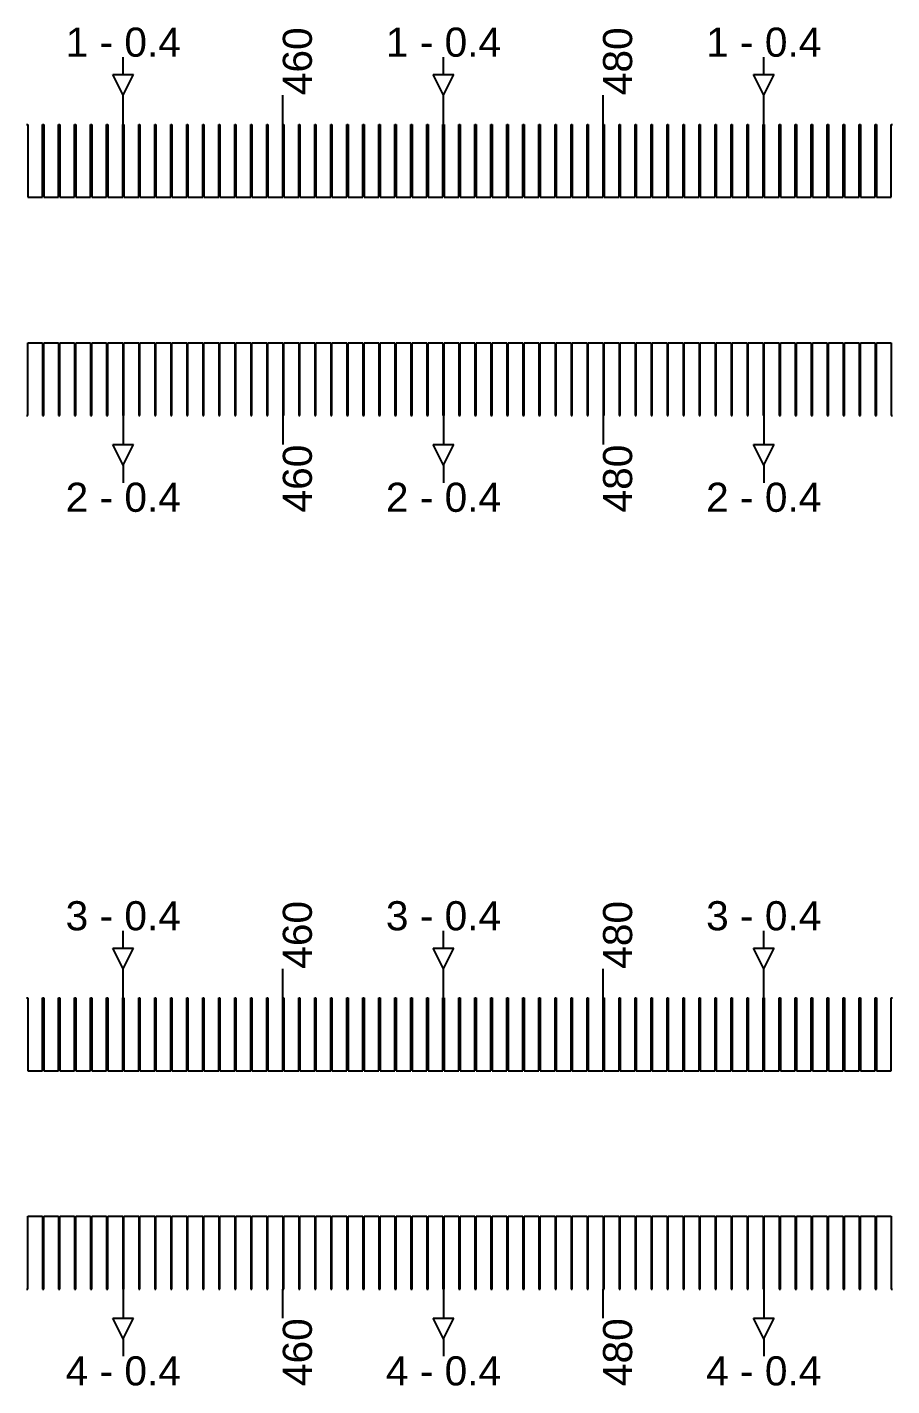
# Model space of a CAD drawing. Extents: x -119394 to 128420, y 74496 to 185496.
# Drawn here: x 40572.5 to 40869.5, y 112862.7 to 113329.2 of the extents above; entities that cross this region are included whole.
import ezdxf

# ---------------------------------------------------------------- set-up
doc = ezdxf.new("R2010")
doc.units = 13
doc.layers.add('CL - Label-1', color=120, linetype='Continuous')
doc.layers.add('CL - Label-2', color=132, linetype='Continuous')
doc.layers.add('CL - Sub-Micro', color=7, linetype='Continuous', true_color=0x47d1ff)
doc.styles.get("Standard").update_dxf_attribs({"font": 'arial.ttf'})

msp = doc.modelspace()

# ---------------------------------------------------------------- linework, layer by layer
for p, q in [((40605.49, 113312.94), (40605.49, 113318.94)), ((40715.49, 113312.94), (40715.49, 113318.94)), ((40825.49, 113312.94), (40825.49, 113318.94)), ((40605.49, 113295.86), (40605.49, 113305.86)), ((40660.29, 113295.86), (40660.29, 113305.86)), ((40715.49, 113295.86), (40715.49, 113305.86)), ((40770.29, 113295.86), (40770.29, 113305.86)), ((40825.49, 113295.86), (40825.49, 113305.86)), ((40605.49, 113195.86), (40605.49, 113185.86)), ((40660.29, 113195.86), (40660.29, 113185.86)), ((40715.49, 113195.86), (40715.49, 113185.86)), ((40770.29, 113195.86), (40770.29, 113185.86)), ((40825.49, 113195.86), (40825.49, 113185.86)), ((40605.49, 113178.79), (40605.49, 113172.79)), ((40715.49, 113178.79), (40715.49, 113172.79)), ((40825.49, 113178.79), (40825.49, 113172.79)), ((40605.49, 113012.94), (40605.49, 113018.94)), ((40715.49, 113012.94), (40715.49, 113018.94)), ((40825.49, 113012.94), (40825.49, 113018.94)), ((40605.49, 112995.86), (40605.49, 113005.86)), ((40660.29, 112995.86), (40660.29, 113005.86)), ((40715.49, 112995.86), (40715.49, 113005.86)), ((40770.29, 112995.86), (40770.29, 113005.86)), ((40825.49, 112995.86), (40825.49, 113005.86)), ((40605.49, 112895.86), (40605.49, 112885.86)), ((40660.29, 112885.86), (40660.29, 112895.86)), ((40715.49, 112895.86), (40715.49, 112885.86)), ((40770.29, 112885.86), (40770.29, 112895.86)), ((40825.49, 112895.86), (40825.49, 112885.86)), ((40605.49, 112878.79), (40605.49, 112872.79)), ((40715.49, 112878.79), (40715.49, 112872.79)), ((40825.49, 112878.79), (40825.49, 112872.79))]:
    msp.add_line(p, q)
at = {"layer": 'CL - Label-2'}
for p, q in [((40605.49, 113305.86), (40601.95, 113312.96)), ((40601.95, 113312.96), (40609.02, 113312.96)), ((40605.49, 113305.86), (40609.02, 113312.96)), ((40715.49, 113305.86), (40711.95, 113312.96)), ((40711.95, 113312.96), (40719.02, 113312.96)), ((40715.49, 113305.86), (40719.02, 113312.96)), ((40825.49, 113305.86), (40821.95, 113312.96)), ((40821.95, 113312.96), (40829.02, 113312.96)), ((40825.49, 113305.86), (40829.02, 113312.96)), ((40605.49, 113178.79), (40601.95, 113185.89)), ((40601.95, 113185.89), (40609.02, 113185.89)), ((40605.49, 113178.79), (40609.02, 113185.89)), ((40715.49, 113178.79), (40711.95, 113185.89)), ((40711.95, 113185.89), (40719.02, 113185.89)), ((40715.49, 113178.79), (40719.02, 113185.89)), ((40825.49, 113178.79), (40821.95, 113185.89)), ((40821.95, 113185.89), (40829.02, 113185.89)), ((40825.49, 113178.79), (40829.02, 113185.89)), ((40605.49, 113005.86), (40601.95, 113012.96)), ((40601.95, 113012.96), (40609.02, 113012.96)), ((40605.49, 113005.86), (40609.02, 113012.96)), ((40715.49, 113005.86), (40711.95, 113012.96)), ((40711.95, 113012.96), (40719.02, 113012.96)), ((40715.49, 113005.86), (40719.02, 113012.96)), ((40825.49, 113005.86), (40821.95, 113012.96)), ((40821.95, 113012.96), (40829.02, 113012.96)), ((40825.49, 113005.86), (40829.02, 113012.96)), ((40605.49, 112878.79), (40601.95, 112885.89)), ((40601.95, 112885.89), (40609.02, 112885.89)), ((40605.49, 112878.79), (40609.02, 112885.89)), ((40715.49, 112878.79), (40711.95, 112885.89)), ((40711.95, 112885.89), (40719.02, 112885.89)), ((40715.49, 112878.79), (40719.02, 112885.89)), ((40825.49, 112878.79), (40821.95, 112885.89)), ((40821.95, 112885.89), (40829.02, 112885.89)), ((40825.49, 112878.79), (40829.02, 112885.89))]:
    msp.add_line(p, q, dxfattribs=at)
at = {"layer": 'CL - Sub-Micro'}
for p, q in [((40572.29, 113295.86), (40572.69, 113295.86)), ((40572.69, 113295.86), (40572.69, 113270.86)), ((40577.79, 113270.86), (40577.79, 113295.86)), ((40577.79, 113295.86), (40578.19, 113295.86)), ((40578.19, 113295.86), (40578.19, 113270.86)), ((40583.29, 113270.86), (40583.29, 113295.86)), ((40583.29, 113295.86), (40583.69, 113295.86)), ((40583.69, 113295.86), (40583.69, 113270.86)), ((40588.79, 113270.86), (40588.79, 113295.86)), ((40588.79, 113295.86), (40589.19, 113295.86)), ((40589.19, 113295.86), (40589.19, 113270.86)), ((40594.29, 113270.86), (40594.29, 113295.86)), ((40594.29, 113295.86), (40594.69, 113295.86)), ((40594.69, 113295.86), (40594.69, 113270.86)), ((40599.79, 113270.86), (40599.79, 113295.86)), ((40599.79, 113295.86), (40600.19, 113295.86)), ((40600.19, 113295.86), (40600.19, 113270.86)), ((40605.29, 113270.86), (40605.29, 113295.86)), ((40605.29, 113295.86), (40605.69, 113295.86)), ((40605.69, 113295.86), (40605.69, 113270.86)), ((40610.79, 113270.86), (40610.79, 113295.86)), ((40610.79, 113295.86), (40611.19, 113295.86)), ((40611.19, 113295.86), (40611.19, 113270.86)), ((40616.29, 113270.86), (40616.29, 113295.86)), ((40616.29, 113295.86), (40616.69, 113295.86)), ((40616.69, 113295.86), (40616.69, 113270.86)), ((40621.79, 113270.86), (40621.79, 113295.86)), ((40621.79, 113295.86), (40622.19, 113295.86)), ((40622.19, 113295.86), (40622.19, 113270.86)), ((40627.29, 113270.86), (40627.29, 113295.86)), ((40627.29, 113295.86), (40627.69, 113295.86)), ((40627.69, 113295.86), (40627.69, 113270.86)), ((40632.79, 113270.86), (40632.79, 113295.86)), ((40632.79, 113295.86), (40633.19, 113295.86)), ((40633.19, 113295.86), (40633.19, 113270.86)), ((40638.29, 113270.86), (40638.29, 113295.86)), ((40638.29, 113295.86), (40638.69, 113295.86)), ((40638.69, 113295.86), (40638.69, 113270.86)), ((40643.79, 113270.86), (40643.79, 113295.86)), ((40643.79, 113295.86), (40644.19, 113295.86)), ((40644.19, 113295.86), (40644.19, 113270.86)), ((40649.29, 113270.86), (40649.29, 113295.86)), ((40649.29, 113295.86), (40649.69, 113295.86)), ((40649.69, 113295.86), (40649.69, 113270.86)), ((40654.79, 113270.86), (40654.79, 113295.86)), ((40654.79, 113295.86), (40655.19, 113295.86)), ((40655.19, 113295.86), (40655.19, 113270.86)), ((40660.29, 113270.86), (40660.29, 113295.86)), ((40660.29, 113295.86), (40660.69, 113295.86)), ((40660.69, 113295.86), (40660.69, 113270.86)), ((40665.79, 113270.86), (40665.79, 113295.86)), ((40665.79, 113295.86), (40666.19, 113295.86)), ((40666.19, 113295.86), (40666.19, 113270.86)), ((40671.29, 113270.86), (40671.29, 113295.86)), ((40671.29, 113295.86), (40671.69, 113295.86)), ((40671.69, 113295.86), (40671.69, 113270.86)), ((40676.79, 113270.86), (40676.79, 113295.86)), ((40676.79, 113295.86), (40677.19, 113295.86)), ((40677.19, 113295.86), (40677.19, 113270.86)), ((40682.29, 113270.86), (40682.29, 113295.86)), ((40682.29, 113295.86), (40682.69, 113295.86)), ((40682.69, 113295.86), (40682.69, 113270.86)), ((40687.79, 113270.86), (40687.79, 113295.86)), ((40687.79, 113295.86), (40688.19, 113295.86)), ((40688.19, 113295.86), (40688.19, 113270.86)), ((40693.29, 113270.86), (40693.29, 113295.86)), ((40693.29, 113295.86), (40693.69, 113295.86)), ((40693.69, 113295.86), (40693.69, 113270.86)), ((40698.79, 113270.86), (40698.79, 113295.86)), ((40698.79, 113295.86), (40699.19, 113295.86)), ((40699.19, 113295.86), (40699.19, 113270.86)), ((40704.29, 113270.86), (40704.29, 113295.86)), ((40704.29, 113295.86), (40704.69, 113295.86)), ((40704.69, 113295.86), (40704.69, 113270.86)), ((40709.79, 113270.86), (40709.79, 113295.86)), ((40709.79, 113295.86), (40710.19, 113295.86)), ((40710.19, 113295.86), (40710.19, 113270.86)), ((40715.29, 113270.86), (40715.29, 113295.86)), ((40715.29, 113295.86), (40715.69, 113295.86)), ((40715.69, 113295.86), (40715.69, 113270.86)), ((40720.79, 113270.86), (40720.79, 113295.86)), ((40720.79, 113295.86), (40721.19, 113295.86)), ((40721.19, 113295.86), (40721.19, 113270.86)), ((40726.29, 113270.86), (40726.29, 113295.86)), ((40726.29, 113295.86), (40726.69, 113295.86)), ((40726.69, 113295.86), (40726.69, 113270.86)), ((40731.79, 113270.86), (40731.79, 113295.86)), ((40731.79, 113295.86), (40732.19, 113295.86)), ((40732.19, 113295.86), (40732.19, 113270.86)), ((40737.29, 113270.86), (40737.29, 113295.86)), ((40737.29, 113295.86), (40737.69, 113295.86)), ((40737.69, 113295.86), (40737.69, 113270.86)), ((40742.79, 113270.86), (40742.79, 113295.86)), ((40742.79, 113295.86), (40743.19, 113295.86)), ((40743.19, 113295.86), (40743.19, 113270.86)), ((40748.29, 113270.86), (40748.29, 113295.86)), ((40748.29, 113295.86), (40748.69, 113295.86)), ((40748.69, 113295.86), (40748.69, 113270.86)), ((40753.79, 113270.86), (40753.79, 113295.86)), ((40753.79, 113295.86), (40754.19, 113295.86)), ((40754.19, 113295.86), (40754.19, 113270.86)), ((40759.29, 113270.86), (40759.29, 113295.86)), ((40759.29, 113295.86), (40759.69, 113295.86)), ((40759.69, 113295.86), (40759.69, 113270.86)), ((40764.79, 113270.86), (40764.79, 113295.86)), ((40764.79, 113295.86), (40765.19, 113295.86)), ((40765.19, 113295.86), (40765.19, 113270.86)), ((40770.29, 113270.86), (40770.29, 113295.86)), ((40770.29, 113295.86), (40770.69, 113295.86)), ((40770.69, 113295.86), (40770.69, 113270.86)), ((40775.79, 113270.86), (40775.79, 113295.86)), ((40775.79, 113295.86), (40776.19, 113295.86)), ((40776.19, 113295.86), (40776.19, 113270.86)), ((40781.29, 113270.86), (40781.29, 113295.86)), ((40781.29, 113295.86), (40781.69, 113295.86)), ((40781.69, 113295.86), (40781.69, 113270.86)), ((40786.79, 113270.86), (40786.79, 113295.86)), ((40786.79, 113295.86), (40787.19, 113295.86)), ((40787.19, 113295.86), (40787.19, 113270.86)), ((40792.29, 113270.86), (40792.29, 113295.86)), ((40792.29, 113295.86), (40792.69, 113295.86)), ((40792.69, 113295.86), (40792.69, 113270.86)), ((40797.79, 113270.86), (40797.79, 113295.86)), ((40797.79, 113295.86), (40798.19, 113295.86)), ((40798.19, 113295.86), (40798.19, 113270.86)), ((40803.29, 113270.86), (40803.29, 113295.86)), ((40803.29, 113295.86), (40803.69, 113295.86)), ((40803.69, 113295.86), (40803.69, 113270.86)), ((40808.79, 113270.86), (40808.79, 113295.86)), ((40808.79, 113295.86), (40809.19, 113295.86)), ((40809.19, 113295.86), (40809.19, 113270.86)), ((40814.29, 113270.86), (40814.29, 113295.86)), ((40814.29, 113295.86), (40814.69, 113295.86)), ((40814.69, 113295.86), (40814.69, 113270.86)), ((40819.79, 113270.86), (40819.79, 113295.86)), ((40819.79, 113295.86), (40820.19, 113295.86)), ((40820.19, 113295.86), (40820.19, 113270.86)), ((40825.29, 113270.86), (40825.29, 113295.86)), ((40825.29, 113295.86), (40825.69, 113295.86)), ((40825.69, 113295.86), (40825.69, 113270.86)), ((40830.79, 113270.86), (40830.79, 113295.86)), ((40830.79, 113295.86), (40831.19, 113295.86)), ((40831.19, 113295.86), (40831.19, 113270.86)), ((40836.29, 113270.86), (40836.29, 113295.86)), ((40836.29, 113295.86), (40836.69, 113295.86)), ((40836.69, 113295.86), (40836.69, 113270.86)), ((40841.79, 113270.86), (40841.79, 113295.86)), ((40841.79, 113295.86), (40842.19, 113295.86)), ((40842.19, 113295.86), (40842.19, 113270.86)), ((40847.29, 113270.86), (40847.29, 113295.86)), ((40847.29, 113295.86), (40847.69, 113295.86)), ((40847.69, 113295.86), (40847.69, 113270.86)), ((40852.79, 113270.86), (40852.79, 113295.86)), ((40852.79, 113295.86), (40853.19, 113295.86)), ((40853.19, 113295.86), (40853.19, 113270.86)), ((40858.29, 113270.86), (40858.29, 113295.86)), ((40858.29, 113295.86), (40858.69, 113295.86)), ((40858.69, 113295.86), (40858.69, 113270.86)), ((40863.79, 113270.86), (40863.79, 113295.86)), ((40863.79, 113295.86), (40864.19, 113295.86)), ((40864.19, 113295.86), (40864.19, 113270.86)), ((40869.29, 113270.86), (40869.29, 113295.86)), ((40869.29, 113295.86), (40869.69, 113295.86)), ((40572.69, 113270.86), (40577.79, 113270.86)), ((40578.19, 113270.86), (40583.29, 113270.86)), ((40583.69, 113270.86), (40588.79, 113270.86)), ((40589.19, 113270.86), (40594.29, 113270.86)), ((40594.69, 113270.86), (40599.79, 113270.86)), ((40600.19, 113270.86), (40605.29, 113270.86)), ((40605.69, 113270.86), (40610.79, 113270.86)), ((40611.19, 113270.86), (40616.29, 113270.86)), ((40616.69, 113270.86), (40621.79, 113270.86)), ((40622.19, 113270.86), (40627.29, 113270.86)), ((40627.69, 113270.86), (40632.79, 113270.86)), ((40633.19, 113270.86), (40638.29, 113270.86)), ((40638.69, 113270.86), (40643.79, 113270.86)), ((40644.19, 113270.86), (40649.29, 113270.86)), ((40649.69, 113270.86), (40654.79, 113270.86)), ((40655.19, 113270.86), (40660.29, 113270.86)), ((40660.69, 113270.86), (40665.79, 113270.86)), ((40666.19, 113270.86), (40671.29, 113270.86)), ((40671.69, 113270.86), (40676.79, 113270.86)), ((40677.19, 113270.86), (40682.29, 113270.86)), ((40682.69, 113270.86), (40687.79, 113270.86)), ((40688.19, 113270.86), (40693.29, 113270.86)), ((40693.69, 113270.86), (40698.79, 113270.86)), ((40699.19, 113270.86), (40704.29, 113270.86)), ((40704.69, 113270.86), (40709.79, 113270.86)), ((40710.19, 113270.86), (40715.29, 113270.86)), ((40715.69, 113270.86), (40720.79, 113270.86)), ((40721.19, 113270.86), (40726.29, 113270.86)), ((40726.69, 113270.86), (40731.79, 113270.86)), ((40732.19, 113270.86), (40737.29, 113270.86)), ((40737.69, 113270.86), (40742.79, 113270.86)), ((40743.19, 113270.86), (40748.29, 113270.86)), ((40748.69, 113270.86), (40753.79, 113270.86)), ((40754.19, 113270.86), (40759.29, 113270.86)), ((40759.69, 113270.86), (40764.79, 113270.86)), ((40765.19, 113270.86), (40770.29, 113270.86)), ((40770.69, 113270.86), (40775.79, 113270.86)), ((40776.19, 113270.86), (40781.29, 113270.86)), ((40781.69, 113270.86), (40786.79, 113270.86)), ((40787.19, 113270.86), (40792.29, 113270.86)), ((40792.69, 113270.86), (40797.79, 113270.86)), ((40798.19, 113270.86), (40803.29, 113270.86)), ((40803.69, 113270.86), (40808.79, 113270.86)), ((40809.19, 113270.86), (40814.29, 113270.86)), ((40814.69, 113270.86), (40819.79, 113270.86)), ((40820.19, 113270.86), (40825.29, 113270.86)), ((40825.69, 113270.86), (40830.79, 113270.86)), ((40831.19, 113270.86), (40836.29, 113270.86)), ((40836.69, 113270.86), (40841.79, 113270.86)), ((40842.19, 113270.86), (40847.29, 113270.86)), ((40847.69, 113270.86), (40852.79, 113270.86)), ((40853.19, 113270.86), (40858.29, 113270.86)), ((40858.69, 113270.86), (40863.79, 113270.86)), ((40864.19, 113270.86), (40869.29, 113270.86)), ((40572.69, 113195.86), (40572.69, 113220.86)), ((40572.69, 113220.86), (40577.79, 113220.86)), ((40577.79, 113220.86), (40577.79, 113195.86)), ((40578.19, 113195.86), (40578.19, 113220.86)), ((40578.19, 113220.86), (40583.29, 113220.86)), ((40583.29, 113220.86), (40583.29, 113195.86)), ((40583.69, 113195.86), (40583.69, 113220.86)), ((40583.69, 113220.86), (40588.79, 113220.86)), ((40588.79, 113220.86), (40588.79, 113195.86)), ((40589.19, 113195.86), (40589.19, 113220.86)), ((40589.19, 113220.86), (40594.29, 113220.86)), ((40594.29, 113220.86), (40594.29, 113195.86)), ((40594.69, 113195.86), (40594.69, 113220.86)), ((40594.69, 113220.86), (40599.79, 113220.86)), ((40599.79, 113220.86), (40599.79, 113195.86)), ((40600.19, 113195.86), (40600.19, 113220.86)), ((40600.19, 113220.86), (40605.29, 113220.86)), ((40605.29, 113220.86), (40605.29, 113195.86)), ((40605.69, 113195.86), (40605.69, 113220.86)), ((40605.69, 113220.86), (40610.79, 113220.86)), ((40610.79, 113220.86), (40610.79, 113195.86)), ((40611.19, 113195.86), (40611.19, 113220.86)), ((40611.19, 113220.86), (40616.29, 113220.86)), ((40616.29, 113220.86), (40616.29, 113195.86)), ((40616.69, 113195.86), (40616.69, 113220.86)), ((40616.69, 113220.86), (40621.79, 113220.86)), ((40621.79, 113220.86), (40621.79, 113195.86)), ((40622.19, 113195.86), (40622.19, 113220.86)), ((40622.19, 113220.86), (40627.29, 113220.86)), ((40627.29, 113220.86), (40627.29, 113195.86)), ((40627.69, 113195.86), (40627.69, 113220.86)), ((40627.69, 113220.86), (40632.79, 113220.86)), ((40632.79, 113220.86), (40632.79, 113195.86)), ((40633.19, 113195.86), (40633.19, 113220.86)), ((40633.19, 113220.86), (40638.29, 113220.86)), ((40638.29, 113220.86), (40638.29, 113195.86)), ((40638.69, 113195.86), (40638.69, 113220.86)), ((40638.69, 113220.86), (40643.79, 113220.86)), ((40643.79, 113220.86), (40643.79, 113195.86)), ((40644.19, 113195.86), (40644.19, 113220.86)), ((40644.19, 113220.86), (40649.29, 113220.86)), ((40649.29, 113220.86), (40649.29, 113195.86)), ((40649.69, 113195.86), (40649.69, 113220.86)), ((40649.69, 113220.86), (40654.79, 113220.86)), ((40654.79, 113220.86), (40654.79, 113195.86)), ((40655.19, 113195.86), (40655.19, 113220.86)), ((40655.19, 113220.86), (40660.29, 113220.86)), ((40660.29, 113220.86), (40660.29, 113195.86)), ((40660.69, 113195.86), (40660.69, 113220.86)), ((40660.69, 113220.86), (40665.79, 113220.86)), ((40665.79, 113220.86), (40665.79, 113195.86)), ((40666.19, 113195.86), (40666.19, 113220.86)), ((40666.19, 113220.86), (40671.29, 113220.86)), ((40671.29, 113220.86), (40671.29, 113195.86)), ((40671.69, 113195.86), (40671.69, 113220.86)), ((40671.69, 113220.86), (40676.79, 113220.86)), ((40676.79, 113220.86), (40676.79, 113195.86)), ((40677.19, 113195.86), (40677.19, 113220.86)), ((40677.19, 113220.86), (40682.29, 113220.86)), ((40682.29, 113220.86), (40682.29, 113195.86)), ((40682.69, 113195.86), (40682.69, 113220.86)), ((40682.69, 113220.86), (40687.79, 113220.86)), ((40687.79, 113220.86), (40687.79, 113195.86)), ((40688.19, 113195.86), (40688.19, 113220.86)), ((40688.19, 113220.86), (40693.29, 113220.86)), ((40693.29, 113220.86), (40693.29, 113195.86)), ((40693.69, 113195.86), (40693.69, 113220.86)), ((40693.69, 113220.86), (40698.79, 113220.86)), ((40698.79, 113220.86), (40698.79, 113195.86)), ((40699.19, 113195.86), (40699.19, 113220.86)), ((40699.19, 113220.86), (40704.29, 113220.86)), ((40704.29, 113220.86), (40704.29, 113195.86)), ((40704.69, 113195.86), (40704.69, 113220.86)), ((40704.69, 113220.86), (40709.79, 113220.86)), ((40709.79, 113220.86), (40709.79, 113195.86)), ((40710.19, 113195.86), (40710.19, 113220.86)), ((40710.19, 113220.86), (40715.29, 113220.86)), ((40715.29, 113220.86), (40715.29, 113195.86)), ((40715.69, 113195.86), (40715.69, 113220.86)), ((40715.69, 113220.86), (40720.79, 113220.86)), ((40720.79, 113220.86), (40720.79, 113195.86)), ((40721.19, 113195.86), (40721.19, 113220.86)), ((40721.19, 113220.86), (40726.29, 113220.86)), ((40726.29, 113220.86), (40726.29, 113195.86)), ((40726.69, 113195.86), (40726.69, 113220.86)), ((40726.69, 113220.86), (40731.79, 113220.86)), ((40731.79, 113220.86), (40731.79, 113195.86)), ((40732.19, 113195.86), (40732.19, 113220.86)), ((40732.19, 113220.86), (40737.29, 113220.86)), ((40737.29, 113220.86), (40737.29, 113195.86)), ((40737.69, 113195.86), (40737.69, 113220.86)), ((40737.69, 113220.86), (40742.79, 113220.86)), ((40742.79, 113220.86), (40742.79, 113195.86)), ((40743.19, 113195.86), (40743.19, 113220.86)), ((40743.19, 113220.86), (40748.29, 113220.86)), ((40748.29, 113220.86), (40748.29, 113195.86)), ((40748.69, 113195.86), (40748.69, 113220.86)), ((40748.69, 113220.86), (40753.79, 113220.86)), ((40753.79, 113220.86), (40753.79, 113195.86)), ((40754.19, 113195.86), (40754.19, 113220.86)), ((40754.19, 113220.86), (40759.29, 113220.86)), ((40759.29, 113220.86), (40759.29, 113195.86)), ((40759.69, 113195.86), (40759.69, 113220.86)), ((40759.69, 113220.86), (40764.79, 113220.86)), ((40764.79, 113220.86), (40764.79, 113195.86)), ((40765.19, 113195.86), (40765.19, 113220.86)), ((40765.19, 113220.86), (40770.29, 113220.86)), ((40770.29, 113220.86), (40770.29, 113195.86)), ((40770.69, 113195.86), (40770.69, 113220.86)), ((40770.69, 113220.86), (40775.79, 113220.86)), ((40775.79, 113220.86), (40775.79, 113195.86)), ((40776.19, 113195.86), (40776.19, 113220.86)), ((40776.19, 113220.86), (40781.29, 113220.86)), ((40781.29, 113220.86), (40781.29, 113195.86)), ((40781.69, 113195.86), (40781.69, 113220.86)), ((40781.69, 113220.86), (40786.79, 113220.86)), ((40786.79, 113220.86), (40786.79, 113195.86)), ((40787.19, 113195.86), (40787.19, 113220.86)), ((40787.19, 113220.86), (40792.29, 113220.86)), ((40792.29, 113220.86), (40792.29, 113195.86)), ((40792.69, 113195.86), (40792.69, 113220.86)), ((40792.69, 113220.86), (40797.79, 113220.86)), ((40797.79, 113220.86), (40797.79, 113195.86)), ((40798.19, 113195.86), (40798.19, 113220.86)), ((40798.19, 113220.86), (40803.29, 113220.86)), ((40803.29, 113220.86), (40803.29, 113195.86)), ((40803.69, 113195.86), (40803.69, 113220.86)), ((40803.69, 113220.86), (40808.79, 113220.86)), ((40808.79, 113220.86), (40808.79, 113195.86)), ((40809.19, 113195.86), (40809.19, 113220.86)), ((40809.19, 113220.86), (40814.29, 113220.86)), ((40814.29, 113220.86), (40814.29, 113195.86)), ((40814.69, 113195.86), (40814.69, 113220.86)), ((40814.69, 113220.86), (40819.79, 113220.86)), ((40819.79, 113220.86), (40819.79, 113195.86)), ((40820.19, 113195.86), (40820.19, 113220.86)), ((40820.19, 113220.86), (40825.29, 113220.86)), ((40825.29, 113220.86), (40825.29, 113195.86)), ((40825.69, 113195.86), (40825.69, 113220.86)), ((40825.69, 113220.86), (40830.79, 113220.86)), ((40830.79, 113220.86), (40830.79, 113195.86)), ((40831.19, 113195.86), (40831.19, 113220.86)), ((40831.19, 113220.86), (40836.29, 113220.86)), ((40836.29, 113220.86), (40836.29, 113195.86)), ((40836.69, 113195.86), (40836.69, 113220.86)), ((40836.69, 113220.86), (40841.79, 113220.86)), ((40841.79, 113220.86), (40841.79, 113195.86)), ((40842.19, 113195.86), (40842.19, 113220.86)), ((40842.19, 113220.86), (40847.29, 113220.86)), ((40847.29, 113220.86), (40847.29, 113195.86)), ((40847.69, 113195.86), (40847.69, 113220.86)), ((40847.69, 113220.86), (40852.79, 113220.86)), ((40852.79, 113220.86), (40852.79, 113195.86)), ((40853.19, 113195.86), (40853.19, 113220.86)), ((40853.19, 113220.86), (40858.29, 113220.86)), ((40858.29, 113220.86), (40858.29, 113195.86)), ((40858.69, 113195.86), (40858.69, 113220.86)), ((40858.69, 113220.86), (40863.79, 113220.86)), ((40863.79, 113220.86), (40863.79, 113195.86)), ((40864.19, 113195.86), (40864.19, 113220.86)), ((40864.19, 113220.86), (40869.29, 113220.86)), ((40869.29, 113220.86), (40869.29, 113195.86)), ((40572.29, 113195.86), (40572.69, 113195.86)), ((40577.79, 113195.86), (40578.19, 113195.86)), ((40583.29, 113195.86), (40583.69, 113195.86)), ((40588.79, 113195.86), (40589.19, 113195.86)), ((40594.29, 113195.86), (40594.69, 113195.86)), ((40599.79, 113195.86), (40600.19, 113195.86)), ((40605.29, 113195.86), (40605.69, 113195.86)), ((40610.79, 113195.86), (40611.19, 113195.86)), ((40616.29, 113195.86), (40616.69, 113195.86)), ((40621.79, 113195.86), (40622.19, 113195.86)), ((40627.29, 113195.86), (40627.69, 113195.86)), ((40632.79, 113195.86), (40633.19, 113195.86)), ((40638.29, 113195.86), (40638.69, 113195.86)), ((40643.79, 113195.86), (40644.19, 113195.86)), ((40649.29, 113195.86), (40649.69, 113195.86)), ((40654.79, 113195.86), (40655.19, 113195.86)), ((40660.29, 113195.86), (40660.69, 113195.86)), ((40665.79, 113195.86), (40666.19, 113195.86)), ((40671.29, 113195.86), (40671.69, 113195.86)), ((40676.79, 113195.86), (40677.19, 113195.86)), ((40682.29, 113195.86), (40682.69, 113195.86)), ((40687.79, 113195.86), (40688.19, 113195.86)), ((40693.29, 113195.86), (40693.69, 113195.86)), ((40698.79, 113195.86), (40699.19, 113195.86)), ((40704.29, 113195.86), (40704.69, 113195.86)), ((40709.79, 113195.86), (40710.19, 113195.86)), ((40715.29, 113195.86), (40715.69, 113195.86)), ((40720.79, 113195.86), (40721.19, 113195.86)), ((40726.29, 113195.86), (40726.69, 113195.86)), ((40731.79, 113195.86), (40732.19, 113195.86)), ((40737.29, 113195.86), (40737.69, 113195.86)), ((40742.79, 113195.86), (40743.19, 113195.86)), ((40748.29, 113195.86), (40748.69, 113195.86)), ((40753.79, 113195.86), (40754.19, 113195.86)), ((40759.29, 113195.86), (40759.69, 113195.86)), ((40764.79, 113195.86), (40765.19, 113195.86)), ((40770.29, 113195.86), (40770.69, 113195.86)), ((40775.79, 113195.86), (40776.19, 113195.86)), ((40781.29, 113195.86), (40781.69, 113195.86)), ((40786.79, 113195.86), (40787.19, 113195.86)), ((40792.29, 113195.86), (40792.69, 113195.86)), ((40797.79, 113195.86), (40798.19, 113195.86)), ((40803.29, 113195.86), (40803.69, 113195.86)), ((40808.79, 113195.86), (40809.19, 113195.86)), ((40814.29, 113195.86), (40814.69, 113195.86)), ((40819.79, 113195.86), (40820.19, 113195.86)), ((40825.29, 113195.86), (40825.69, 113195.86)), ((40830.79, 113195.86), (40831.19, 113195.86)), ((40836.29, 113195.86), (40836.69, 113195.86)), ((40841.79, 113195.86), (40842.19, 113195.86)), ((40847.29, 113195.86), (40847.69, 113195.86)), ((40852.79, 113195.86), (40853.19, 113195.86)), ((40858.29, 113195.86), (40858.69, 113195.86)), ((40863.79, 113195.86), (40864.19, 113195.86)), ((40869.29, 113195.86), (40869.69, 113195.86)), ((40572.29, 112995.86), (40572.69, 112995.86)), ((40572.69, 112995.86), (40572.69, 112970.86)), ((40577.79, 112970.86), (40577.79, 112995.86)), ((40577.79, 112995.86), (40578.19, 112995.86)), ((40578.19, 112995.86), (40578.19, 112970.86)), ((40583.29, 112970.86), (40583.29, 112995.86)), ((40583.29, 112995.86), (40583.69, 112995.86)), ((40583.69, 112995.86), (40583.69, 112970.86)), ((40588.79, 112970.86), (40588.79, 112995.86)), ((40588.79, 112995.86), (40589.19, 112995.86)), ((40589.19, 112995.86), (40589.19, 112970.86)), ((40594.29, 112970.86), (40594.29, 112995.86)), ((40594.29, 112995.86), (40594.69, 112995.86)), ((40594.69, 112995.86), (40594.69, 112970.86)), ((40599.79, 112970.86), (40599.79, 112995.86)), ((40599.79, 112995.86), (40600.19, 112995.86)), ((40600.19, 112995.86), (40600.19, 112970.86)), ((40605.29, 112970.86), (40605.29, 112995.86)), ((40605.29, 112995.86), (40605.69, 112995.86)), ((40605.69, 112995.86), (40605.69, 112970.86)), ((40610.79, 112970.86), (40610.79, 112995.86)), ((40610.79, 112995.86), (40611.19, 112995.86)), ((40611.19, 112995.86), (40611.19, 112970.86)), ((40616.29, 112970.86), (40616.29, 112995.86)), ((40616.29, 112995.86), (40616.69, 112995.86)), ((40616.69, 112995.86), (40616.69, 112970.86)), ((40621.79, 112970.86), (40621.79, 112995.86)), ((40621.79, 112995.86), (40622.19, 112995.86)), ((40622.19, 112995.86), (40622.19, 112970.86)), ((40627.29, 112970.86), (40627.29, 112995.86)), ((40627.29, 112995.86), (40627.69, 112995.86)), ((40627.69, 112995.86), (40627.69, 112970.86)), ((40632.79, 112970.86), (40632.79, 112995.86)), ((40632.79, 112995.86), (40633.19, 112995.86)), ((40633.19, 112995.86), (40633.19, 112970.86)), ((40638.29, 112970.86), (40638.29, 112995.86)), ((40638.29, 112995.86), (40638.69, 112995.86)), ((40638.69, 112995.86), (40638.69, 112970.86)), ((40643.79, 112970.86), (40643.79, 112995.86)), ((40643.79, 112995.86), (40644.19, 112995.86)), ((40644.19, 112995.86), (40644.19, 112970.86)), ((40649.29, 112970.86), (40649.29, 112995.86)), ((40649.29, 112995.86), (40649.69, 112995.86)), ((40649.69, 112995.86), (40649.69, 112970.86)), ((40654.79, 112970.86), (40654.79, 112995.86)), ((40654.79, 112995.86), (40655.19, 112995.86)), ((40655.19, 112995.86), (40655.19, 112970.86)), ((40660.29, 112970.86), (40660.29, 112995.86)), ((40660.29, 112995.86), (40660.69, 112995.86)), ((40660.69, 112995.86), (40660.69, 112970.86)), ((40665.79, 112970.86), (40665.79, 112995.86)), ((40665.79, 112995.86), (40666.19, 112995.86)), ((40666.19, 112995.86), (40666.19, 112970.86)), ((40671.29, 112970.86), (40671.29, 112995.86)), ((40671.29, 112995.86), (40671.69, 112995.86)), ((40671.69, 112995.86), (40671.69, 112970.86)), ((40676.79, 112970.86), (40676.79, 112995.86)), ((40676.79, 112995.86), (40677.19, 112995.86)), ((40677.19, 112995.86), (40677.19, 112970.86)), ((40682.29, 112970.86), (40682.29, 112995.86)), ((40682.29, 112995.86), (40682.69, 112995.86)), ((40682.69, 112995.86), (40682.69, 112970.86)), ((40687.79, 112970.86), (40687.79, 112995.86)), ((40687.79, 112995.86), (40688.19, 112995.86)), ((40688.19, 112995.86), (40688.19, 112970.86)), ((40693.29, 112970.86), (40693.29, 112995.86)), ((40693.29, 112995.86), (40693.69, 112995.86)), ((40693.69, 112995.86), (40693.69, 112970.86)), ((40698.79, 112970.86), (40698.79, 112995.86)), ((40698.79, 112995.86), (40699.19, 112995.86)), ((40699.19, 112995.86), (40699.19, 112970.86)), ((40704.29, 112970.86), (40704.29, 112995.86)), ((40704.29, 112995.86), (40704.69, 112995.86)), ((40704.69, 112995.86), (40704.69, 112970.86)), ((40709.79, 112970.86), (40709.79, 112995.86)), ((40709.79, 112995.86), (40710.19, 112995.86)), ((40710.19, 112995.86), (40710.19, 112970.86)), ((40715.29, 112970.86), (40715.29, 112995.86)), ((40715.29, 112995.86), (40715.69, 112995.86)), ((40715.69, 112995.86), (40715.69, 112970.86)), ((40720.79, 112970.86), (40720.79, 112995.86)), ((40720.79, 112995.86), (40721.19, 112995.86)), ((40721.19, 112995.86), (40721.19, 112970.86)), ((40726.29, 112970.86), (40726.29, 112995.86)), ((40726.29, 112995.86), (40726.69, 112995.86)), ((40726.69, 112995.86), (40726.69, 112970.86)), ((40731.79, 112970.86), (40731.79, 112995.86)), ((40731.79, 112995.86), (40732.19, 112995.86)), ((40732.19, 112995.86), (40732.19, 112970.86)), ((40737.29, 112970.86), (40737.29, 112995.86)), ((40737.29, 112995.86), (40737.69, 112995.86)), ((40737.69, 112995.86), (40737.69, 112970.86)), ((40742.79, 112970.86), (40742.79, 112995.86)), ((40742.79, 112995.86), (40743.19, 112995.86)), ((40743.19, 112995.86), (40743.19, 112970.86)), ((40748.29, 112970.86), (40748.29, 112995.86)), ((40748.29, 112995.86), (40748.69, 112995.86)), ((40748.69, 112995.86), (40748.69, 112970.86)), ((40753.79, 112970.86), (40753.79, 112995.86)), ((40753.79, 112995.86), (40754.19, 112995.86)), ((40754.19, 112995.86), (40754.19, 112970.86)), ((40759.29, 112970.86), (40759.29, 112995.86)), ((40759.29, 112995.86), (40759.69, 112995.86)), ((40759.69, 112995.86), (40759.69, 112970.86)), ((40764.79, 112970.86), (40764.79, 112995.86)), ((40764.79, 112995.86), (40765.19, 112995.86)), ((40765.19, 112995.86), (40765.19, 112970.86)), ((40770.29, 112970.86), (40770.29, 112995.86)), ((40770.29, 112995.86), (40770.69, 112995.86)), ((40770.69, 112995.86), (40770.69, 112970.86)), ((40775.79, 112970.86), (40775.79, 112995.86)), ((40775.79, 112995.86), (40776.19, 112995.86)), ((40776.19, 112995.86), (40776.19, 112970.86)), ((40781.29, 112970.86), (40781.29, 112995.86)), ((40781.29, 112995.86), (40781.69, 112995.86)), ((40781.69, 112995.86), (40781.69, 112970.86)), ((40786.79, 112970.86), (40786.79, 112995.86)), ((40786.79, 112995.86), (40787.19, 112995.86)), ((40787.19, 112995.86), (40787.19, 112970.86)), ((40792.29, 112970.86), (40792.29, 112995.86)), ((40792.29, 112995.86), (40792.69, 112995.86)), ((40792.69, 112995.86), (40792.69, 112970.86)), ((40797.79, 112970.86), (40797.79, 112995.86)), ((40797.79, 112995.86), (40798.19, 112995.86)), ((40798.19, 112995.86), (40798.19, 112970.86)), ((40803.29, 112970.86), (40803.29, 112995.86)), ((40803.29, 112995.86), (40803.69, 112995.86)), ((40803.69, 112995.86), (40803.69, 112970.86)), ((40808.79, 112970.86), (40808.79, 112995.86)), ((40808.79, 112995.86), (40809.19, 112995.86)), ((40809.19, 112995.86), (40809.19, 112970.86)), ((40814.29, 112970.86), (40814.29, 112995.86)), ((40814.29, 112995.86), (40814.69, 112995.86)), ((40814.69, 112995.86), (40814.69, 112970.86)), ((40819.79, 112970.86), (40819.79, 112995.86)), ((40819.79, 112995.86), (40820.19, 112995.86)), ((40820.19, 112995.86), (40820.19, 112970.86)), ((40825.29, 112970.86), (40825.29, 112995.86)), ((40825.29, 112995.86), (40825.69, 112995.86)), ((40825.69, 112995.86), (40825.69, 112970.86)), ((40830.79, 112970.86), (40830.79, 112995.86)), ((40830.79, 112995.86), (40831.19, 112995.86)), ((40831.19, 112995.86), (40831.19, 112970.86)), ((40836.29, 112970.86), (40836.29, 112995.86)), ((40836.29, 112995.86), (40836.69, 112995.86)), ((40836.69, 112995.86), (40836.69, 112970.86)), ((40841.79, 112970.86), (40841.79, 112995.86)), ((40841.79, 112995.86), (40842.19, 112995.86)), ((40842.19, 112995.86), (40842.19, 112970.86)), ((40847.29, 112970.86), (40847.29, 112995.86)), ((40847.29, 112995.86), (40847.69, 112995.86)), ((40847.69, 112995.86), (40847.69, 112970.86)), ((40852.79, 112970.86), (40852.79, 112995.86)), ((40852.79, 112995.86), (40853.19, 112995.86)), ((40853.19, 112995.86), (40853.19, 112970.86)), ((40858.29, 112970.86), (40858.29, 112995.86)), ((40858.29, 112995.86), (40858.69, 112995.86)), ((40858.69, 112995.86), (40858.69, 112970.86)), ((40863.79, 112970.86), (40863.79, 112995.86)), ((40863.79, 112995.86), (40864.19, 112995.86)), ((40864.19, 112995.86), (40864.19, 112970.86)), ((40869.29, 112970.86), (40869.29, 112995.86)), ((40869.29, 112995.86), (40869.69, 112995.86)), ((40572.69, 112970.86), (40577.79, 112970.86)), ((40578.19, 112970.86), (40583.29, 112970.86)), ((40583.69, 112970.86), (40588.79, 112970.86)), ((40589.19, 112970.86), (40594.29, 112970.86)), ((40594.69, 112970.86), (40599.79, 112970.86)), ((40600.19, 112970.86), (40605.29, 112970.86)), ((40605.69, 112970.86), (40610.79, 112970.86)), ((40611.19, 112970.86), (40616.29, 112970.86)), ((40616.69, 112970.86), (40621.79, 112970.86)), ((40622.19, 112970.86), (40627.29, 112970.86)), ((40627.69, 112970.86), (40632.79, 112970.86)), ((40633.19, 112970.86), (40638.29, 112970.86)), ((40638.69, 112970.86), (40643.79, 112970.86)), ((40644.19, 112970.86), (40649.29, 112970.86)), ((40649.69, 112970.86), (40654.79, 112970.86)), ((40655.19, 112970.86), (40660.29, 112970.86)), ((40660.69, 112970.86), (40665.79, 112970.86)), ((40666.19, 112970.86), (40671.29, 112970.86)), ((40671.69, 112970.86), (40676.79, 112970.86)), ((40677.19, 112970.86), (40682.29, 112970.86)), ((40682.69, 112970.86), (40687.79, 112970.86)), ((40688.19, 112970.86), (40693.29, 112970.86)), ((40693.69, 112970.86), (40698.79, 112970.86)), ((40699.19, 112970.86), (40704.29, 112970.86)), ((40704.69, 112970.86), (40709.79, 112970.86)), ((40710.19, 112970.86), (40715.29, 112970.86)), ((40715.69, 112970.86), (40720.79, 112970.86)), ((40721.19, 112970.86), (40726.29, 112970.86)), ((40726.69, 112970.86), (40731.79, 112970.86)), ((40732.19, 112970.86), (40737.29, 112970.86)), ((40737.69, 112970.86), (40742.79, 112970.86)), ((40743.19, 112970.86), (40748.29, 112970.86)), ((40748.69, 112970.86), (40753.79, 112970.86)), ((40754.19, 112970.86), (40759.29, 112970.86)), ((40759.69, 112970.86), (40764.79, 112970.86)), ((40765.19, 112970.86), (40770.29, 112970.86)), ((40770.69, 112970.86), (40775.79, 112970.86)), ((40776.19, 112970.86), (40781.29, 112970.86)), ((40781.69, 112970.86), (40786.79, 112970.86)), ((40787.19, 112970.86), (40792.29, 112970.86)), ((40792.69, 112970.86), (40797.79, 112970.86)), ((40798.19, 112970.86), (40803.29, 112970.86)), ((40803.69, 112970.86), (40808.79, 112970.86)), ((40809.19, 112970.86), (40814.29, 112970.86)), ((40814.69, 112970.86), (40819.79, 112970.86)), ((40820.19, 112970.86), (40825.29, 112970.86)), ((40825.69, 112970.86), (40830.79, 112970.86)), ((40831.19, 112970.86), (40836.29, 112970.86)), ((40836.69, 112970.86), (40841.79, 112970.86)), ((40842.19, 112970.86), (40847.29, 112970.86)), ((40847.69, 112970.86), (40852.79, 112970.86)), ((40853.19, 112970.86), (40858.29, 112970.86)), ((40858.69, 112970.86), (40863.79, 112970.86)), ((40864.19, 112970.86), (40869.29, 112970.86)), ((40572.69, 112895.86), (40572.69, 112920.86)), ((40572.69, 112920.86), (40577.79, 112920.86)), ((40577.79, 112920.86), (40577.79, 112895.86)), ((40578.19, 112895.86), (40578.19, 112920.86)), ((40578.19, 112920.86), (40583.29, 112920.86)), ((40583.29, 112920.86), (40583.29, 112895.86)), ((40583.69, 112895.86), (40583.69, 112920.86)), ((40583.69, 112920.86), (40588.79, 112920.86)), ((40588.79, 112920.86), (40588.79, 112895.86)), ((40589.19, 112895.86), (40589.19, 112920.86)), ((40589.19, 112920.86), (40594.29, 112920.86)), ((40594.29, 112920.86), (40594.29, 112895.86)), ((40594.69, 112895.86), (40594.69, 112920.86)), ((40594.69, 112920.86), (40599.79, 112920.86)), ((40599.79, 112920.86), (40599.79, 112895.86)), ((40600.19, 112895.86), (40600.19, 112920.86)), ((40600.19, 112920.86), (40605.29, 112920.86)), ((40605.29, 112920.86), (40605.29, 112895.86)), ((40605.69, 112895.86), (40605.69, 112920.86)), ((40605.69, 112920.86), (40610.79, 112920.86)), ((40610.79, 112920.86), (40610.79, 112895.86)), ((40611.19, 112895.86), (40611.19, 112920.86)), ((40611.19, 112920.86), (40616.29, 112920.86)), ((40616.29, 112920.86), (40616.29, 112895.86)), ((40616.69, 112895.86), (40616.69, 112920.86)), ((40616.69, 112920.86), (40621.79, 112920.86)), ((40621.79, 112920.86), (40621.79, 112895.86)), ((40622.19, 112895.86), (40622.19, 112920.86)), ((40622.19, 112920.86), (40627.29, 112920.86)), ((40627.29, 112920.86), (40627.29, 112895.86)), ((40627.69, 112895.86), (40627.69, 112920.86)), ((40627.69, 112920.86), (40632.79, 112920.86)), ((40632.79, 112920.86), (40632.79, 112895.86)), ((40633.19, 112895.86), (40633.19, 112920.86)), ((40633.19, 112920.86), (40638.29, 112920.86)), ((40638.29, 112920.86), (40638.29, 112895.86)), ((40638.69, 112895.86), (40638.69, 112920.86)), ((40638.69, 112920.86), (40643.79, 112920.86)), ((40643.79, 112920.86), (40643.79, 112895.86)), ((40644.19, 112895.86), (40644.19, 112920.86)), ((40644.19, 112920.86), (40649.29, 112920.86)), ((40649.29, 112920.86), (40649.29, 112895.86)), ((40649.69, 112895.86), (40649.69, 112920.86)), ((40649.69, 112920.86), (40654.79, 112920.86)), ((40654.79, 112920.86), (40654.79, 112895.86)), ((40655.19, 112895.86), (40655.19, 112920.86)), ((40655.19, 112920.86), (40660.29, 112920.86)), ((40660.29, 112920.86), (40660.29, 112895.86)), ((40660.69, 112895.86), (40660.69, 112920.86)), ((40660.69, 112920.86), (40665.79, 112920.86)), ((40665.79, 112920.86), (40665.79, 112895.86)), ((40666.19, 112895.86), (40666.19, 112920.86)), ((40666.19, 112920.86), (40671.29, 112920.86)), ((40671.29, 112920.86), (40671.29, 112895.86)), ((40671.69, 112895.86), (40671.69, 112920.86)), ((40671.69, 112920.86), (40676.79, 112920.86)), ((40676.79, 112920.86), (40676.79, 112895.86)), ((40677.19, 112895.86), (40677.19, 112920.86)), ((40677.19, 112920.86), (40682.29, 112920.86)), ((40682.29, 112920.86), (40682.29, 112895.86)), ((40682.69, 112895.86), (40682.69, 112920.86)), ((40682.69, 112920.86), (40687.79, 112920.86)), ((40687.79, 112920.86), (40687.79, 112895.86)), ((40688.19, 112895.86), (40688.19, 112920.86)), ((40688.19, 112920.86), (40693.29, 112920.86)), ((40693.29, 112920.86), (40693.29, 112895.86)), ((40693.69, 112895.86), (40693.69, 112920.86)), ((40693.69, 112920.86), (40698.79, 112920.86)), ((40698.79, 112920.86), (40698.79, 112895.86)), ((40699.19, 112895.86), (40699.19, 112920.86)), ((40699.19, 112920.86), (40704.29, 112920.86)), ((40704.29, 112920.86), (40704.29, 112895.86)), ((40704.69, 112895.86), (40704.69, 112920.86)), ((40704.69, 112920.86), (40709.79, 112920.86)), ((40709.79, 112920.86), (40709.79, 112895.86)), ((40710.19, 112895.86), (40710.19, 112920.86)), ((40710.19, 112920.86), (40715.29, 112920.86)), ((40715.29, 112920.86), (40715.29, 112895.86)), ((40715.69, 112895.86), (40715.69, 112920.86)), ((40715.69, 112920.86), (40720.79, 112920.86)), ((40720.79, 112920.86), (40720.79, 112895.86)), ((40721.19, 112895.86), (40721.19, 112920.86)), ((40721.19, 112920.86), (40726.29, 112920.86)), ((40726.29, 112920.86), (40726.29, 112895.86)), ((40726.69, 112895.86), (40726.69, 112920.86)), ((40726.69, 112920.86), (40731.79, 112920.86)), ((40731.79, 112920.86), (40731.79, 112895.86)), ((40732.19, 112895.86), (40732.19, 112920.86)), ((40732.19, 112920.86), (40737.29, 112920.86)), ((40737.29, 112920.86), (40737.29, 112895.86)), ((40737.69, 112895.86), (40737.69, 112920.86)), ((40737.69, 112920.86), (40742.79, 112920.86)), ((40742.79, 112920.86), (40742.79, 112895.86)), ((40743.19, 112895.86), (40743.19, 112920.86)), ((40743.19, 112920.86), (40748.29, 112920.86)), ((40748.29, 112920.86), (40748.29, 112895.86)), ((40748.69, 112895.86), (40748.69, 112920.86)), ((40748.69, 112920.86), (40753.79, 112920.86)), ((40753.79, 112920.86), (40753.79, 112895.86)), ((40754.19, 112895.86), (40754.19, 112920.86)), ((40754.19, 112920.86), (40759.29, 112920.86)), ((40759.29, 112920.86), (40759.29, 112895.86)), ((40759.69, 112895.86), (40759.69, 112920.86)), ((40759.69, 112920.86), (40764.79, 112920.86)), ((40764.79, 112920.86), (40764.79, 112895.86)), ((40765.19, 112895.86), (40765.19, 112920.86)), ((40765.19, 112920.86), (40770.29, 112920.86)), ((40770.29, 112920.86), (40770.29, 112895.86)), ((40770.69, 112895.86), (40770.69, 112920.86)), ((40770.69, 112920.86), (40775.79, 112920.86)), ((40775.79, 112920.86), (40775.79, 112895.86)), ((40776.19, 112895.86), (40776.19, 112920.86)), ((40776.19, 112920.86), (40781.29, 112920.86)), ((40781.29, 112920.86), (40781.29, 112895.86)), ((40781.69, 112895.86), (40781.69, 112920.86)), ((40781.69, 112920.86), (40786.79, 112920.86)), ((40786.79, 112920.86), (40786.79, 112895.86)), ((40787.19, 112895.86), (40787.19, 112920.86)), ((40787.19, 112920.86), (40792.29, 112920.86)), ((40792.29, 112920.86), (40792.29, 112895.86)), ((40792.69, 112895.86), (40792.69, 112920.86)), ((40792.69, 112920.86), (40797.79, 112920.86)), ((40797.79, 112920.86), (40797.79, 112895.86)), ((40798.19, 112895.86), (40798.19, 112920.86)), ((40798.19, 112920.86), (40803.29, 112920.86)), ((40803.29, 112920.86), (40803.29, 112895.86)), ((40803.69, 112895.86), (40803.69, 112920.86)), ((40803.69, 112920.86), (40808.79, 112920.86)), ((40808.79, 112920.86), (40808.79, 112895.86)), ((40809.19, 112895.86), (40809.19, 112920.86)), ((40809.19, 112920.86), (40814.29, 112920.86)), ((40814.29, 112920.86), (40814.29, 112895.86)), ((40814.69, 112895.86), (40814.69, 112920.86)), ((40814.69, 112920.86), (40819.79, 112920.86)), ((40819.79, 112920.86), (40819.79, 112895.86)), ((40820.19, 112895.86), (40820.19, 112920.86)), ((40820.19, 112920.86), (40825.29, 112920.86)), ((40825.29, 112920.86), (40825.29, 112895.86)), ((40825.69, 112895.86), (40825.69, 112920.86)), ((40825.69, 112920.86), (40830.79, 112920.86)), ((40830.79, 112920.86), (40830.79, 112895.86)), ((40831.19, 112895.86), (40831.19, 112920.86)), ((40831.19, 112920.86), (40836.29, 112920.86)), ((40836.29, 112920.86), (40836.29, 112895.86)), ((40836.69, 112895.86), (40836.69, 112920.86)), ((40836.69, 112920.86), (40841.79, 112920.86)), ((40841.79, 112920.86), (40841.79, 112895.86)), ((40842.19, 112895.86), (40842.19, 112920.86)), ((40842.19, 112920.86), (40847.29, 112920.86)), ((40847.29, 112920.86), (40847.29, 112895.86)), ((40847.69, 112895.86), (40847.69, 112920.86)), ((40847.69, 112920.86), (40852.79, 112920.86)), ((40852.79, 112920.86), (40852.79, 112895.86)), ((40853.19, 112895.86), (40853.19, 112920.86)), ((40853.19, 112920.86), (40858.29, 112920.86)), ((40858.29, 112920.86), (40858.29, 112895.86)), ((40858.69, 112895.86), (40858.69, 112920.86)), ((40858.69, 112920.86), (40863.79, 112920.86)), ((40863.79, 112920.86), (40863.79, 112895.86)), ((40864.19, 112895.86), (40864.19, 112920.86)), ((40864.19, 112920.86), (40869.29, 112920.86)), ((40869.29, 112920.86), (40869.29, 112895.86)), ((40572.29, 112895.86), (40572.69, 112895.86)), ((40577.79, 112895.86), (40578.19, 112895.86)), ((40583.29, 112895.86), (40583.69, 112895.86)), ((40588.79, 112895.86), (40589.19, 112895.86)), ((40594.29, 112895.86), (40594.69, 112895.86)), ((40599.79, 112895.86), (40600.19, 112895.86)), ((40605.29, 112895.86), (40605.69, 112895.86)), ((40610.79, 112895.86), (40611.19, 112895.86)), ((40616.29, 112895.86), (40616.69, 112895.86)), ((40621.79, 112895.86), (40622.19, 112895.86)), ((40627.29, 112895.86), (40627.69, 112895.86)), ((40632.79, 112895.86), (40633.19, 112895.86)), ((40638.29, 112895.86), (40638.69, 112895.86)), ((40643.79, 112895.86), (40644.19, 112895.86)), ((40649.29, 112895.86), (40649.69, 112895.86)), ((40654.79, 112895.86), (40655.19, 112895.86)), ((40660.29, 112895.86), (40660.69, 112895.86)), ((40665.79, 112895.86), (40666.19, 112895.86)), ((40671.29, 112895.86), (40671.69, 112895.86)), ((40676.79, 112895.86), (40677.19, 112895.86)), ((40682.29, 112895.86), (40682.69, 112895.86)), ((40687.79, 112895.86), (40688.19, 112895.86)), ((40693.29, 112895.86), (40693.69, 112895.86)), ((40698.79, 112895.86), (40699.19, 112895.86)), ((40704.29, 112895.86), (40704.69, 112895.86)), ((40709.79, 112895.86), (40710.19, 112895.86)), ((40715.29, 112895.86), (40715.69, 112895.86)), ((40720.79, 112895.86), (40721.19, 112895.86)), ((40726.29, 112895.86), (40726.69, 112895.86)), ((40731.79, 112895.86), (40732.19, 112895.86)), ((40737.29, 112895.86), (40737.69, 112895.86)), ((40742.79, 112895.86), (40743.19, 112895.86)), ((40748.29, 112895.86), (40748.69, 112895.86)), ((40753.79, 112895.86), (40754.19, 112895.86)), ((40759.29, 112895.86), (40759.69, 112895.86)), ((40764.79, 112895.86), (40765.19, 112895.86)), ((40770.29, 112895.86), (40770.69, 112895.86)), ((40775.79, 112895.86), (40776.19, 112895.86)), ((40781.29, 112895.86), (40781.69, 112895.86)), ((40786.79, 112895.86), (40787.19, 112895.86)), ((40792.29, 112895.86), (40792.69, 112895.86)), ((40797.79, 112895.86), (40798.19, 112895.86)), ((40803.29, 112895.86), (40803.69, 112895.86)), ((40808.79, 112895.86), (40809.19, 112895.86)), ((40814.29, 112895.86), (40814.69, 112895.86)), ((40819.79, 112895.86), (40820.19, 112895.86)), ((40825.29, 112895.86), (40825.69, 112895.86)), ((40830.79, 112895.86), (40831.19, 112895.86)), ((40836.29, 112895.86), (40836.69, 112895.86)), ((40841.79, 112895.86), (40842.19, 112895.86)), ((40847.29, 112895.86), (40847.69, 112895.86)), ((40852.79, 112895.86), (40853.19, 112895.86)), ((40858.29, 112895.86), (40858.69, 112895.86)), ((40863.79, 112895.86), (40864.19, 112895.86)), ((40869.29, 112895.86), (40869.69, 112895.86))]:
    msp.add_line(p, q, dxfattribs=at)

# ---------------------------------------------------------------- texts
at = {"layer": 'CL - Label-1', "char_height": 10, "rotation": 90}
for s, insert, attachment_point in [('460', (40660.29, 113305.86), 1), ('480', (40770.29, 113305.86), 1), ('460', (40660.29, 113185.86), 3), ('480', (40770.29, 113185.86), 3), ('460', (40660.29, 113005.86), 1), ('480', (40770.29, 113005.86), 1), ('460', (40660.29, 112885.86), 3), ('480', (40770.29, 112885.86), 3)]:
    msp.add_mtext_dynamic_manual_height_columns(s, width=21.565, gutter_width=12.5, heights=[8.55], dxfattribs=dict(at, insert=insert, attachment_point=attachment_point))
at = {"layer": 'CL - Label-2', "char_height": 10}
for s, insert, attachment_point in [('1 - 0.4', (40605.49, 113318.94), 8), ('1 - 0.4', (40715.49, 113318.94), 8), ('1 - 0.4', (40825.49, 113318.94), 8), ('2 - 0.4', (40605.49, 113172.79), 2), ('2 - 0.4', (40715.49, 113172.79), 2), ('2 - 0.4', (40825.49, 113172.79), 2), ('3 - 0.4', (40605.49, 113018.94), 8), ('3 - 0.4', (40715.49, 113018.94), 8), ('3 - 0.4', (40825.49, 113018.94), 8), ('4 - 0.4', (40605.49, 112872.79), 2), ('4 - 0.4', (40715.49, 112872.79), 2), ('4 - 0.4', (40825.49, 112872.79), 2)]:
    msp.add_mtext_dynamic_manual_height_columns(s, width=52.3045, gutter_width=12.5, heights=[18.11], dxfattribs=dict(at, insert=insert, attachment_point=attachment_point))

doc.saveas('drawing.dxf')
